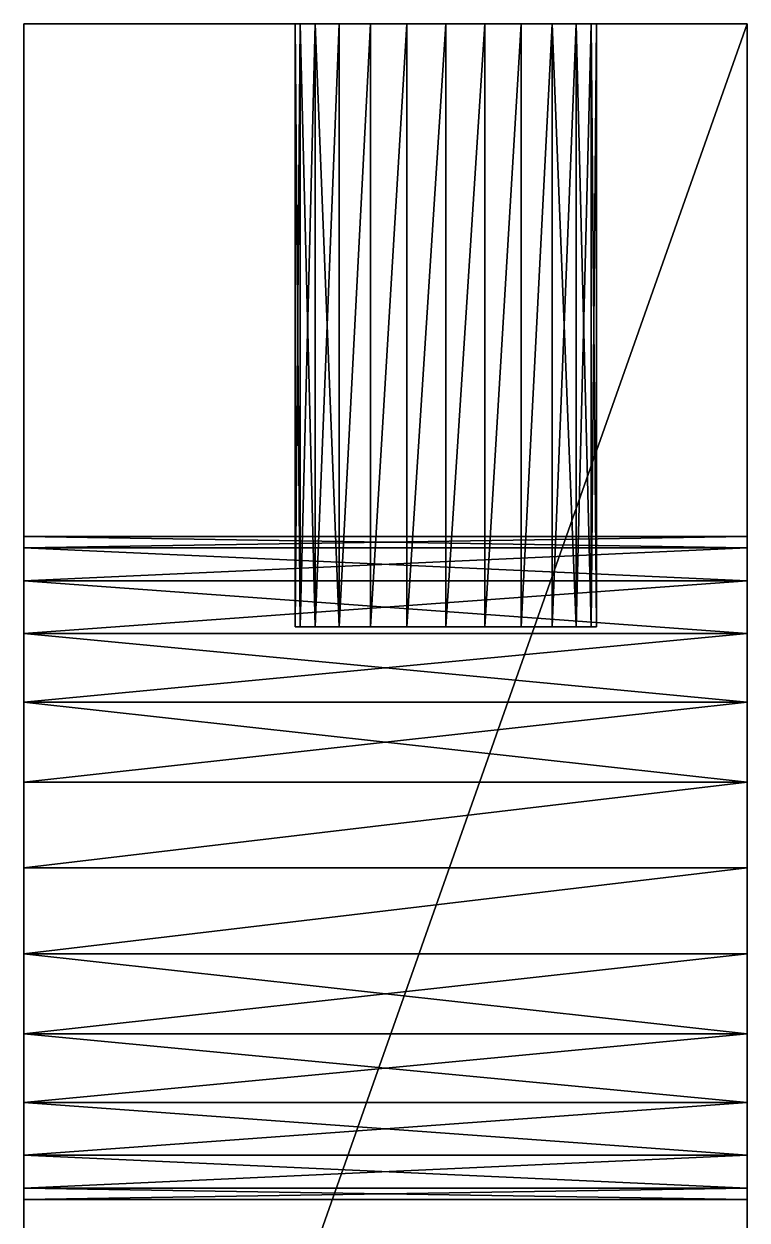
# Model space of a CAD drawing. Extents: x 0 to 6, y 0 to 17.
# Drawn here: x 0 to 6, y 7.08 to 17 of the extents above; entities that cross this region are included whole.
import ezdxf

# ---------------------------------------------------------------- set-up
doc = ezdxf.new("R2010")
doc.units = 0
doc.header["$LTSCALE"] = 25.4
doc.layers.get('0').update_dxf_attribs({"color": 13, "linetype": 'CONTINUOUS'})

msp = doc.modelspace()

# ---------------------------------------------------------------- linework, layer by layer
at = {"color": 0}
for p, q in [((0, 0, 15), (0, 17, 15)), ((0, 17, 15), (0, 17)), ((0, 17), (0, 0)), ((0, 17), (0, 0)), ((6, 17), (0, 17)), ((0, 17, 15), (0, 17)), ((6, 17, 15), (0, 17, 15)), ((6, 17), (0, 17)), ((6, 17, 15), (0, 17, 15)), ((0, 0, 15), (0, 17, 15)), ((2.25, 17, 3.75), (2.25, 12, 3.75)), ((2.25, 17, 3.75), (2.25, 12, 3.75)), ((2.2926, 17, 3.4265), (2.2926, 12, 3.4265)), ((2.2926, 17, 3.4265), (2.2926, 12, 3.4265)), ((2.2926, 17, 4.0735), (2.2926, 12, 4.0735)), ((2.2926, 17, 4.0735), (2.2926, 12, 4.0735)), ((2.4175, 17, 3.125), (2.4175, 12, 3.125)), ((2.4175, 17, 3.125), (2.4175, 12, 3.125)), ((2.4175, 17, 4.375), (2.4175, 12, 4.375)), ((2.4175, 17, 4.375), (2.4175, 12, 4.375)), ((2.6161, 17, 2.8661), (2.6161, 12, 2.8661)), ((2.6161, 17, 2.8661), (2.6161, 12, 2.8661)), ((2.6161, 17, 4.6339), (2.6161, 12, 4.6339)), ((2.6161, 17, 4.6339), (2.6161, 12, 4.6339)), ((2.875, 17, 2.6675), (2.875, 12, 2.6675)), ((2.875, 17, 2.6675), (2.875, 12, 2.6675)), ((2.875, 17, 4.8325), (2.875, 12, 4.8325)), ((2.875, 17, 4.8325), (2.875, 12, 4.8325)), ((3.1765, 17, 2.5426), (3.1765, 12, 2.5426)), ((3.1765, 17, 2.5426), (3.1765, 12, 2.5426)), ((3.1765, 17, 4.9574), (3.1765, 12, 4.9574)), ((3.1765, 17, 4.9574), (3.1765, 12, 4.9574)), ((3.5, 17, 2.5), (3.5, 12, 2.5)), ((3.5, 17, 5), (3.5, 12, 5)), ((3.5, 17, 5), (3.5, 12, 5)), ((3.5, 17, 2.5), (3.5, 12, 2.5)), ((3.8235, 17, 2.5426), (3.8235, 12, 2.5426)), ((3.8235, 17, 4.9574), (3.8235, 12, 4.9574)), ((3.8235, 17, 4.9574), (3.8235, 12, 4.9574)), ((3.8235, 17, 2.5426), (3.8235, 12, 2.5426)), ((4.125, 17, 2.6675), (4.125, 12, 2.6675)), ((4.125, 17, 4.8325), (4.125, 12, 4.8325)), ((4.125, 17, 4.8325), (4.125, 12, 4.8325)), ((4.125, 17, 2.6675), (4.125, 12, 2.6675)), ((4.3839, 17, 4.6339), (4.3839, 12, 4.6339)), ((4.3839, 17, 2.8661), (4.3839, 12, 2.8661)), ((4.3839, 17, 4.6339), (4.3839, 12, 4.6339)), ((4.3839, 17, 2.8661), (4.3839, 12, 2.8661)), ((4.5825, 17, 3.125), (4.5825, 12, 3.125)), ((4.5825, 17, 4.375), (4.5825, 12, 4.375)), ((4.5825, 17, 4.375), (4.5825, 12, 4.375)), ((4.5825, 17, 3.125), (4.5825, 12, 3.125)), ((4.7074, 17, 3.4265), (4.7074, 12, 3.4265)), ((4.7074, 17, 4.0735), (4.7074, 12, 4.0735)), ((4.7074, 17, 3.4265), (4.7074, 12, 3.4265)), ((4.7074, 17, 4.0735), (4.7074, 12, 4.0735)), ((4.75, 17, 3.75), (4.75, 12, 3.75)), ((4.75, 17, 3.75), (4.75, 12, 3.75)), ((6, 17), (6, 0)), ((6, 17, 15), (6, 17)), ((6, 17, 15), (6, 17)), ((6, 0, 15), (6, 17, 15)), ((6, 17), (6, 0)), ((6, 0, 15), (6, 17, 15)), ((0, 12.75, 10), (6, 12.75, 10)), ((0, 12.75, 10), (6, 12.75, 10)), ((0, 12.6563, 9.2882), (6, 12.6563, 9.2882)), ((0, 12.6563, 10.7118), (6, 12.6563, 10.7118)), ((0, 12.6563, 10.7118), (6, 12.6563, 10.7118)), ((0, 12.6563, 9.2882), (6, 12.6563, 9.2882)), ((0, 12.3816, 8.625), (6, 12.3816, 8.625)), ((0, 12.3816, 8.625), (6, 12.3816, 8.625)), ((0, 12.3816, 11.375), (6, 12.3816, 11.375)), ((0, 12.3816, 11.375), (6, 12.3816, 11.375)), ((0, 11.9445, 11.9445), (6, 11.9445, 11.9445)), ((0, 11.9445, 8.0555), (6, 11.9445, 8.0555)), ((0, 11.9445, 8.0555), (6, 11.9445, 8.0555)), ((0, 11.9445, 11.9445), (6, 11.9445, 11.9445)), ((0, 11.375, 12.3816), (6, 11.375, 12.3816)), ((0, 11.375, 7.6184), (6, 11.375, 7.6184)), ((0, 11.375, 12.3816), (6, 11.375, 12.3816)), ((0, 11.375, 7.6184), (6, 11.375, 7.6184)), ((0, 10.7118, 12.6563), (6, 10.7118, 12.6563)), ((0, 10.7118, 12.6563), (6, 10.7118, 12.6563)), ((0, 10.7118, 7.3437), (6, 10.7118, 7.3437)), ((0, 10.7118, 7.3437), (6, 10.7118, 7.3437)), ((0, 10, 12.75), (6, 10, 12.75)), ((0, 10, 12.75), (6, 10, 12.75)), ((0, 10, 7.25), (6, 10, 7.25)), ((0, 10, 7.25), (6, 10, 7.25)), ((0, 9.2882, 12.6563), (6, 9.2882, 12.6563)), ((0, 9.2882, 12.6563), (6, 9.2882, 12.6563)), ((0, 9.2882, 7.3437), (6, 9.2882, 7.3437)), ((0, 9.2882, 7.3437), (6, 9.2882, 7.3437)), ((0, 8.625, 12.3816), (6, 8.625, 12.3816)), ((0, 8.625, 12.3816), (6, 8.625, 12.3816)), ((0, 8.625, 7.6184), (6, 8.625, 7.6184)), ((0, 8.625, 7.6184), (6, 8.625, 7.6184)), ((0, 8.0555, 11.9445), (6, 8.0555, 11.9445)), ((0, 8.0555, 8.0555), (6, 8.0555, 8.0555)), ((0, 8.0555, 8.0555), (6, 8.0555, 8.0555)), ((0, 8.0555, 11.9445), (6, 8.0555, 11.9445)), ((0, 7.6184, 8.625), (6, 7.6184, 8.625)), ((0, 7.6184, 8.625), (6, 7.6184, 8.625)), ((0, 7.6184, 11.375), (6, 7.6184, 11.375)), ((0, 7.6184, 11.375), (6, 7.6184, 11.375)), ((0, 7.3437, 9.2882), (6, 7.3437, 9.2882)), ((0, 7.3437, 10.7118), (6, 7.3437, 10.7118)), ((0, 7.3437, 9.2882), (6, 7.3437, 9.2882)), ((0, 7.3437, 10.7118), (6, 7.3437, 10.7118)), ((0, 7.25, 10), (6, 7.25, 10)), ((0, 7.25, 10), (6, 7.25, 10))]:
    msp.add_line(p, q, dxfattribs=at)
at = {"color": 0, "extrusion": (6.53776e-15, -1, -1.13237e-14)}
msp.add_circle((3.5, 3.75, -17), 1.25, dxfattribs=at)
msp.add_circle((3.5, 3.75, -17), 1.25, dxfattribs=at)
msp.add_circle((3.5, 3.75, -17), 1.25, dxfattribs=at)
msp.add_circle((3.5, 3.75, -17), 1.25, dxfattribs=at)
msp.add_circle((3.5, 3.75, -17), 1.25, dxfattribs=at)
msp.add_circle((3.5, 3.75, -17), 1.25, dxfattribs=at)
msp.add_circle((3.5, 3.75, -17), 1.25, dxfattribs=at)
msp.add_circle((3.5, 3.75, -17), 1.25, dxfattribs=at)
msp.add_circle((3.5, 3.75, -17), 1.25, dxfattribs=at)
msp.add_circle((3.5, 3.75, -17), 1.25, dxfattribs=at)
msp.add_circle((3.5, 3.75, -17), 1.25, dxfattribs=at)
msp.add_circle((3.5, 3.75, -17), 1.25, dxfattribs=at)
msp.add_circle((3.5, 3.75, -17), 1.25, dxfattribs=at)
msp.add_circle((3.5, 3.75, -17), 1.25, dxfattribs=at)
msp.add_circle((3.5, 3.75, -17), 1.25, dxfattribs=at)
msp.add_circle((3.5, 3.75, -17), 1.25, dxfattribs=at)
msp.add_circle((3.5, 3.75, -17), 1.25, dxfattribs=at)
msp.add_circle((3.5, 3.75, -17), 1.25, dxfattribs=at)
msp.add_circle((3.5, 3.75, -17), 1.25, dxfattribs=at)
msp.add_circle((3.5, 3.75, -17), 1.25, dxfattribs=at)
msp.add_circle((3.5, 3.75, -17), 1.25, dxfattribs=at)
msp.add_circle((3.5, 3.75, -17), 1.25, dxfattribs=at)
msp.add_circle((3.5, 3.75, -17), 1.25, dxfattribs=at)
msp.add_circle((3.5, 3.75, -17), 1.25, dxfattribs=at)
msp.add_circle((3.5, 3.75, -17), 1.25, dxfattribs=at)
at = {"color": 0, "extrusion": (1, 3.14535e-14, 1.64071e-13)}
msp.add_circle((10, 10), 2.75, dxfattribs=at)
msp.add_circle((10, 10), 2.75, dxfattribs=at)
msp.add_circle((10, 10), 2.75, dxfattribs=at)
msp.add_circle((10, 10), 2.75, dxfattribs=at)
msp.add_circle((10, 10), 2.75, dxfattribs=at)
msp.add_circle((10, 10), 2.75, dxfattribs=at)
msp.add_circle((10, 10), 2.75, dxfattribs=at)
msp.add_circle((10, 10), 2.75, dxfattribs=at)
msp.add_circle((10, 10), 2.75, dxfattribs=at)
msp.add_circle((10, 10), 2.75, dxfattribs=at)
msp.add_circle((10, 10), 2.75, dxfattribs=at)
msp.add_circle((10, 10), 2.75, dxfattribs=at)
msp.add_circle((10, 10), 2.75, dxfattribs=at)
msp.add_circle((10, 10), 2.75, dxfattribs=at)
msp.add_circle((10, 10), 2.75, dxfattribs=at)
msp.add_circle((10, 10), 2.75, dxfattribs=at)
msp.add_circle((10, 10), 2.75, dxfattribs=at)
msp.add_circle((10, 10), 2.75, dxfattribs=at)
msp.add_circle((10, 10), 2.75, dxfattribs=at)
msp.add_circle((10, 10), 2.75, dxfattribs=at)
msp.add_circle((10, 10), 2.75, dxfattribs=at)
msp.add_circle((10, 10), 2.75, dxfattribs=at)
msp.add_circle((10, 10), 2.75, dxfattribs=at)
msp.add_circle((10, 10), 2.75, dxfattribs=at)
msp.add_circle((10, 10), 2.75, dxfattribs=at)
at = {"color": 0, "extrusion": (1, 3.2729e-14, 1.64807e-13)}
msp.add_circle((10, 10, 6), 2.75, dxfattribs=at)
msp.add_circle((10, 10, 6), 2.75, dxfattribs=at)
msp.add_circle((10, 10, 6), 2.75, dxfattribs=at)
msp.add_circle((10, 10, 6), 2.75, dxfattribs=at)
msp.add_circle((10, 10, 6), 2.75, dxfattribs=at)
msp.add_circle((10, 10, 6), 2.75, dxfattribs=at)
msp.add_circle((10, 10, 6), 2.75, dxfattribs=at)
msp.add_circle((10, 10, 6), 2.75, dxfattribs=at)
msp.add_circle((10, 10, 6), 2.75, dxfattribs=at)
msp.add_circle((10, 10, 6), 2.75, dxfattribs=at)
msp.add_circle((10, 10, 6), 2.75, dxfattribs=at)
msp.add_circle((10, 10, 6), 2.75, dxfattribs=at)
msp.add_circle((10, 10, 6), 2.75, dxfattribs=at)
msp.add_circle((10, 10, 6), 2.75, dxfattribs=at)
msp.add_circle((10, 10, 6), 2.75, dxfattribs=at)
msp.add_circle((10, 10, 6), 2.75, dxfattribs=at)
msp.add_circle((10, 10, 6), 2.75, dxfattribs=at)
msp.add_circle((10, 10, 6), 2.75, dxfattribs=at)
msp.add_circle((10, 10, 6), 2.75, dxfattribs=at)
msp.add_circle((10, 10, 6), 2.75, dxfattribs=at)
msp.add_circle((10, 10, 6), 2.75, dxfattribs=at)
msp.add_circle((10, 10, 6), 2.75, dxfattribs=at)
msp.add_circle((10, 10, 6), 2.75, dxfattribs=at)
msp.add_circle((10, 10, 6), 2.75, dxfattribs=at)
msp.add_circle((10, 10, 6), 2.75, dxfattribs=at)
at = {"color": 0, "extrusion": (1.43579e-14, -1, -8.28955e-15)}
msp.add_circle((3.5, 3.75, -12), 1.25, dxfattribs=at)
msp.add_circle((3.5, 3.75, -12), 1.25, dxfattribs=at)
msp.add_circle((3.5, 3.75, -12), 1.25, dxfattribs=at)
msp.add_circle((3.5, 3.75, -12), 1.25, dxfattribs=at)
msp.add_circle((3.5, 3.75, -12), 1.25, dxfattribs=at)
msp.add_circle((3.5, 3.75, -12), 1.25, dxfattribs=at)
msp.add_circle((3.5, 3.75, -12), 1.25, dxfattribs=at)
msp.add_circle((3.5, 3.75, -12), 1.25, dxfattribs=at)
msp.add_circle((3.5, 3.75, -12), 1.25, dxfattribs=at)
msp.add_circle((3.5, 3.75, -12), 1.25, dxfattribs=at)
msp.add_circle((3.5, 3.75, -12), 1.25, dxfattribs=at)
msp.add_circle((3.5, 3.75, -12), 1.25, dxfattribs=at)
msp.add_circle((3.5, 3.75, -12), 1.25, dxfattribs=at)
msp.add_circle((3.5, 3.75, -12), 1.25, dxfattribs=at)
msp.add_circle((3.5, 3.75, -12), 1.25, dxfattribs=at)
msp.add_circle((3.5, 3.75, -12), 1.25, dxfattribs=at)
msp.add_circle((3.5, 3.75, -12), 1.25, dxfattribs=at)
msp.add_circle((3.5, 3.75, -12), 1.25, dxfattribs=at)
msp.add_circle((3.5, 3.75, -12), 1.25, dxfattribs=at)
msp.add_circle((3.5, 3.75, -12), 1.25, dxfattribs=at)
msp.add_circle((3.5, 3.75, -12), 1.25, dxfattribs=at)
msp.add_circle((3.5, 3.75, -12), 1.25, dxfattribs=at)
msp.add_circle((3.5, 3.75, -12), 1.25, dxfattribs=at)
msp.add_circle((3.5, 3.75, -12), 1.25, dxfattribs=at)
msp.add_circle((3.5, 3.75, -12), 1.25, dxfattribs=at)

# ---------------------------------------------------------------- meshes
at = {"color": 0}
mesh = msp.add_polyface(dxfattribs=at)
corners = [(0, 0, 15), (0, 7.6184, 11.375), (0, 0), (0, 8.0555, 11.9445), (0, 8.625, 12.3816), (0, 9.2882, 12.6563), (0, 17, 15), (0, 7.3437, 10.7118), (0, 7.25, 10), (0, 10, 12.75), (0, 10.7118, 12.6563), (0, 11.375, 12.3816), (0, 11.9445, 11.9445), (0, 12.3816, 11.375), (0, 12.6563, 10.7118), (0, 12.75, 10), (0, 8.0555, 8.0555), (0, 17), (0, 7.6184, 8.625), (0, 7.3437, 9.2882), (0, 8.625, 7.6184), (0, 9.2882, 7.3437), (0, 10, 7.25), (0, 10.7118, 7.3437), (0, 11.375, 7.6184), (0, 11.9445, 8.0555), (0, 12.3816, 8.625), (0, 12.6563, 9.2882)]
mesh.append_faces([[corners[k] for k in face] for face in [(0, 1, 2), (1, 0, 3), (3, 0, 4), (4, 0, 5), (5, 6, 9), (9, 6, 10), (10, 6, 11), (11, 6, 12), (12, 6, 13), (13, 6, 14), (14, 6, 15), (2, 16, 17), (16, 2, 18), (18, 2, 19), (19, 2, 8), (17, 15, 6)]], dxfattribs={"vtx0": -1, "vtx1": -1, "color": 0})
mesh.append_faces([[corners[k] for k in face] for face in [(5, 0, 6), (2, 1, 7), (2, 7, 8), (17, 16, 20), (17, 20, 21), (17, 21, 22), (17, 22, 23), (17, 23, 24), (17, 24, 25), (17, 25, 26), (17, 26, 27), (17, 27, 15)]], dxfattribs={"vtx0": -1, "vtx2": -1, "color": 0})
mesh = msp.add_polyface(dxfattribs=at)
corners = [(6, 17), (0, 0), (0, 17), (6, 0)]
mesh.append_faces([[corners[k] for k in face] for face in [(0, 1, 2), (1, 0, 3)]], dxfattribs={"vtx0": -1, "color": 0})
mesh = msp.add_polyface(dxfattribs=at)
corners = [(0, 17), (3.1765, 17, 2.5426), (3.5, 17, 2.5), (2.875, 17, 2.6675), (2.6161, 17, 2.8661), (2.4175, 17, 3.125), (2.2926, 17, 3.4265), (0, 17, 15), (2.25, 17, 3.75), (2.2926, 17, 4.0735), (2.4175, 17, 4.375), (2.6161, 17, 4.6339), (2.875, 17, 4.8325), (3.1765, 17, 4.9574), (3.5, 17, 5), (6, 17, 15), (6, 17), (4.75, 17, 3.75), (4.7074, 17, 3.4265), (4.5825, 17, 3.125), (4.3839, 17, 2.8661), (4.125, 17, 2.6675), (3.8235, 17, 2.5426), (4.7074, 17, 4.0735), (4.5825, 17, 4.375), (4.3839, 17, 4.6339), (4.125, 17, 4.8325), (3.8235, 17, 4.9574)]
mesh.append_faces([[corners[k] for k in face] for face in [(1, 0, 3), (3, 0, 4), (4, 0, 5), (5, 0, 6), (6, 7, 8), (8, 7, 9), (9, 7, 10), (10, 7, 11), (11, 7, 12), (12, 7, 13), (13, 7, 14), (16, 17, 15), (17, 16, 18), (18, 16, 19), (19, 16, 20), (20, 16, 21), (21, 0, 22), (22, 0, 2)]], dxfattribs={"vtx0": -1, "vtx1": -1, "color": 0})
mesh.append_faces([[corners[k] for k in face] for face in [(0, 1, 2), (6, 0, 7), (14, 7, 15), (21, 16, 0), (15, 17, 23), (15, 23, 24), (15, 24, 25), (15, 25, 26), (15, 26, 27), (15, 27, 14)]], dxfattribs={"vtx0": -1, "vtx2": -1, "color": 0})
mesh = msp.add_polyface(dxfattribs=at)
corners = [(0, 0, 15), (6, 17, 15), (0, 17, 15), (6, 0, 15)]
mesh.append_faces([[corners[k] for k in face] for face in [(0, 1, 2), (1, 0, 3)]], dxfattribs={"vtx0": -1, "color": 0})
mesh = msp.add_polyface(dxfattribs=at)
corners = [(2.2926, 17, 3.4265), (2.25, 12, 3.75), (2.2926, 12, 3.4265), (2.25, 17, 3.75)]
mesh.append_faces([[corners[k] for k in face] for face in [(0, 1, 2), (1, 0, 3)]], dxfattribs={"vtx0": -1, "color": 0})
mesh = msp.add_polyface(dxfattribs=at)
corners = [(2.25, 17, 3.75), (2.2926, 12, 4.0735), (2.25, 12, 3.75), (2.2926, 17, 4.0735)]
mesh.append_faces([[corners[k] for k in face] for face in [(0, 1, 2), (1, 0, 3)]], dxfattribs={"vtx0": -1, "color": 0})
mesh = msp.add_polyface(dxfattribs=at)
corners = [(2.4175, 17, 3.125), (2.2926, 12, 3.4265), (2.4175, 12, 3.125), (2.2926, 17, 3.4265)]
mesh.append_faces([[corners[k] for k in face] for face in [(0, 1, 2), (1, 0, 3)]], dxfattribs={"vtx0": -1, "color": 0})
mesh = msp.add_polyface(dxfattribs=at)
corners = [(2.2926, 17, 4.0735), (2.4175, 12, 4.375), (2.2926, 12, 4.0735), (2.4175, 17, 4.375)]
mesh.append_faces([[corners[k] for k in face] for face in [(0, 1, 2), (1, 0, 3)]], dxfattribs={"vtx0": -1, "color": 0})
mesh = msp.add_polyface(dxfattribs=at)
corners = [(2.6161, 17, 2.8661), (2.4175, 12, 3.125), (2.6161, 12, 2.8661), (2.4175, 17, 3.125)]
mesh.append_faces([[corners[k] for k in face] for face in [(0, 1, 2), (1, 0, 3)]], dxfattribs={"vtx0": -1, "color": 0})
mesh = msp.add_polyface(dxfattribs=at)
corners = [(2.4175, 17, 4.375), (2.6161, 12, 4.6339), (2.4175, 12, 4.375), (2.6161, 17, 4.6339)]
mesh.append_faces([[corners[k] for k in face] for face in [(0, 1, 2), (1, 0, 3)]], dxfattribs={"vtx0": -1, "color": 0})
mesh = msp.add_polyface(dxfattribs=at)
corners = [(2.6161, 12, 2.8661), (2.875, 17, 2.6675), (2.6161, 17, 2.8661), (2.875, 12, 2.6675)]
mesh.append_faces([[corners[k] for k in face] for face in [(0, 1, 2), (1, 0, 3)]], dxfattribs={"vtx0": -1, "color": 0})
mesh = msp.add_polyface(dxfattribs=at)
corners = [(2.875, 17, 4.8325), (2.6161, 12, 4.6339), (2.6161, 17, 4.6339), (2.875, 12, 4.8325)]
mesh.append_faces([[corners[k] for k in face] for face in [(0, 1, 2), (1, 0, 3)]], dxfattribs={"vtx0": -1, "color": 0})
mesh = msp.add_polyface(dxfattribs=at)
corners = [(2.875, 12, 2.6675), (3.1765, 17, 2.5426), (2.875, 17, 2.6675), (3.1765, 12, 2.5426)]
mesh.append_faces([[corners[k] for k in face] for face in [(0, 1, 2), (1, 0, 3)]], dxfattribs={"vtx0": -1, "color": 0})
mesh = msp.add_polyface(dxfattribs=at)
corners = [(3.1765, 17, 4.9574), (2.875, 12, 4.8325), (2.875, 17, 4.8325), (3.1765, 12, 4.9574)]
mesh.append_faces([[corners[k] for k in face] for face in [(0, 1, 2), (1, 0, 3)]], dxfattribs={"vtx0": -1, "color": 0})
mesh = msp.add_polyface(dxfattribs=at)
corners = [(3.1765, 12, 2.5426), (3.5, 17, 2.5), (3.1765, 17, 2.5426), (3.5, 12, 2.5)]
mesh.append_faces([[corners[k] for k in face] for face in [(0, 1, 2), (1, 0, 3)]], dxfattribs={"vtx0": -1, "color": 0})
mesh = msp.add_polyface(dxfattribs=at)
corners = [(3.5, 17, 5), (3.1765, 12, 4.9574), (3.1765, 17, 4.9574), (3.5, 12, 5)]
mesh.append_faces([[corners[k] for k in face] for face in [(0, 1, 2), (1, 0, 3)]], dxfattribs={"vtx0": -1, "color": 0})
mesh = msp.add_polyface(dxfattribs=at)
corners = [(3.8235, 17, 4.9574), (3.5, 12, 5), (3.5, 17, 5), (3.8235, 12, 4.9574)]
mesh.append_faces([[corners[k] for k in face] for face in [(0, 1, 2), (1, 0, 3)]], dxfattribs={"vtx0": -1, "color": 0})
mesh = msp.add_polyface(dxfattribs=at)
corners = [(3.5, 12, 2.5), (3.8235, 17, 2.5426), (3.5, 17, 2.5), (3.8235, 12, 2.5426)]
mesh.append_faces([[corners[k] for k in face] for face in [(0, 1, 2), (1, 0, 3)]], dxfattribs={"vtx0": -1, "color": 0})
mesh = msp.add_polyface(dxfattribs=at)
corners = [(3.8235, 12, 2.5426), (4.125, 17, 2.6675), (3.8235, 17, 2.5426), (4.125, 12, 2.6675)]
mesh.append_faces([[corners[k] for k in face] for face in [(0, 1, 2), (1, 0, 3)]], dxfattribs={"vtx0": -1, "color": 0})
mesh = msp.add_polyface(dxfattribs=at)
corners = [(4.125, 17, 4.8325), (3.8235, 12, 4.9574), (3.8235, 17, 4.9574), (4.125, 12, 4.8325)]
mesh.append_faces([[corners[k] for k in face] for face in [(0, 1, 2), (1, 0, 3)]], dxfattribs={"vtx0": -1, "color": 0})
mesh = msp.add_polyface(dxfattribs=at)
corners = [(4.3839, 17, 4.6339), (4.125, 12, 4.8325), (4.125, 17, 4.8325), (4.3839, 12, 4.6339)]
mesh.append_faces([[corners[k] for k in face] for face in [(0, 1, 2), (1, 0, 3)]], dxfattribs={"vtx0": -1, "color": 0})
mesh = msp.add_polyface(dxfattribs=at)
corners = [(4.125, 12, 2.6675), (4.3839, 17, 2.8661), (4.125, 17, 2.6675), (4.3839, 12, 2.8661)]
mesh.append_faces([[corners[k] for k in face] for face in [(0, 1, 2), (1, 0, 3)]], dxfattribs={"vtx0": -1, "color": 0})
mesh = msp.add_polyface(dxfattribs=at)
corners = [(4.3839, 17, 4.6339), (4.5825, 12, 4.375), (4.3839, 12, 4.6339), (4.5825, 17, 4.375)]
mesh.append_faces([[corners[k] for k in face] for face in [(0, 1, 2), (1, 0, 3)]], dxfattribs={"vtx0": -1, "color": 0})
mesh = msp.add_polyface(dxfattribs=at)
corners = [(4.5825, 17, 3.125), (4.3839, 12, 2.8661), (4.5825, 12, 3.125), (4.3839, 17, 2.8661)]
mesh.append_faces([[corners[k] for k in face] for face in [(0, 1, 2), (1, 0, 3)]], dxfattribs={"vtx0": -1, "color": 0})
mesh = msp.add_polyface(dxfattribs=at)
corners = [(4.7074, 17, 3.4265), (4.5825, 12, 3.125), (4.7074, 12, 3.4265), (4.5825, 17, 3.125)]
mesh.append_faces([[corners[k] for k in face] for face in [(0, 1, 2), (1, 0, 3)]], dxfattribs={"vtx0": -1, "color": 0})
mesh = msp.add_polyface(dxfattribs=at)
corners = [(4.5825, 17, 4.375), (4.7074, 12, 4.0735), (4.5825, 12, 4.375), (4.7074, 17, 4.0735)]
mesh.append_faces([[corners[k] for k in face] for face in [(0, 1, 2), (1, 0, 3)]], dxfattribs={"vtx0": -1, "color": 0})
mesh = msp.add_polyface(dxfattribs=at)
corners = [(4.75, 17, 3.75), (4.7074, 12, 3.4265), (4.75, 12, 3.75), (4.7074, 17, 3.4265)]
mesh.append_faces([[corners[k] for k in face] for face in [(0, 1, 2), (1, 0, 3)]], dxfattribs={"vtx0": -1, "color": 0})
mesh = msp.add_polyface(dxfattribs=at)
corners = [(4.7074, 17, 4.0735), (4.75, 12, 3.75), (4.7074, 12, 4.0735), (4.75, 17, 3.75)]
mesh.append_faces([[corners[k] for k in face] for face in [(0, 1, 2), (1, 0, 3)]], dxfattribs={"vtx0": -1, "color": 0})
mesh = msp.add_polyface(dxfattribs=at)
corners = [(6, 17), (6, 0, 15), (6, 0), (6, 8.0555, 8.0555), (6, 7.6184, 8.625), (6, 7.3437, 9.2882), (6, 7.25, 10), (6, 8.625, 7.6184), (6, 9.2882, 7.3437), (6, 10, 7.25), (6, 10.7118, 7.3437), (6, 11.375, 7.6184), (6, 11.9445, 8.0555), (6, 12.3816, 8.625), (6, 12.6563, 9.2882), (6, 12.75, 10), (6, 9.2882, 12.6563), (6, 17, 15), (6, 8.625, 12.3816), (6, 8.0555, 11.9445), (6, 7.6184, 11.375), (6, 7.3437, 10.7118), (6, 10, 12.75), (6, 10.7118, 12.6563), (6, 11.375, 12.3816), (6, 11.9445, 11.9445), (6, 12.3816, 11.375), (6, 12.6563, 10.7118)]
mesh.append_faces([[corners[k] for k in face] for face in [(0, 1, 2)]], dxfattribs={"vtx0": -1, "color": 0})
mesh.append_faces([[corners[k] for k in face] for face in [(3, 0, 7), (7, 0, 8), (8, 0, 9), (9, 0, 10), (10, 0, 11), (11, 0, 12), (12, 0, 13), (13, 0, 14), (14, 0, 15), (1, 16, 17), (16, 1, 18), (18, 1, 19), (19, 1, 20), (20, 1, 21), (21, 1, 6), (17, 15, 0)]], dxfattribs={"vtx0": -1, "vtx1": -1, "color": 0})
mesh.append_faces([[corners[k] for k in face] for face in [(1, 0, 3)]], dxfattribs={"vtx0": -1, "vtx1": -1, "vtx2": -1, "color": 0})
mesh.append_faces([[corners[k] for k in face] for face in [(1, 3, 4), (1, 4, 5), (1, 5, 6), (17, 16, 22), (17, 22, 23), (17, 23, 24), (17, 24, 25), (17, 25, 26), (17, 26, 27), (17, 27, 15)]], dxfattribs={"vtx0": -1, "vtx2": -1, "color": 0})
mesh = msp.add_polyface(dxfattribs=at)
corners = [(6, 12.75, 10), (0, 12.6563, 10.7118), (0, 12.75, 10), (6, 12.6563, 10.7118)]
mesh.append_faces([[corners[k] for k in face] for face in [(0, 1, 2), (1, 0, 3)]], dxfattribs={"vtx0": -1, "color": 0})
mesh = msp.add_polyface(dxfattribs=at)
corners = [(6, 12.6563, 9.2882), (0, 12.75, 10), (0, 12.6563, 9.2882), (6, 12.75, 10)]
mesh.append_faces([[corners[k] for k in face] for face in [(0, 1, 2), (1, 0, 3)]], dxfattribs={"vtx0": -1, "color": 0})
mesh = msp.add_polyface(dxfattribs=at)
corners = [(6, 12.3816, 8.625), (0, 12.6563, 9.2882), (0, 12.3816, 8.625), (6, 12.6563, 9.2882)]
mesh.append_faces([[corners[k] for k in face] for face in [(0, 1, 2), (1, 0, 3)]], dxfattribs={"vtx0": -1, "color": 0})
mesh = msp.add_polyface(dxfattribs=at)
corners = [(6, 12.6563, 10.7118), (0, 12.3816, 11.375), (0, 12.6563, 10.7118), (6, 12.3816, 11.375)]
mesh.append_faces([[corners[k] for k in face] for face in [(0, 1, 2), (1, 0, 3)]], dxfattribs={"vtx0": -1, "color": 0})
mesh = msp.add_polyface(dxfattribs=at)
corners = [(6, 11.9445, 8.0555), (0, 12.3816, 8.625), (0, 11.9445, 8.0555), (6, 12.3816, 8.625)]
mesh.append_faces([[corners[k] for k in face] for face in [(0, 1, 2), (1, 0, 3)]], dxfattribs={"vtx0": -1, "color": 0})
mesh = msp.add_polyface(dxfattribs=at)
corners = [(6, 12.3816, 11.375), (0, 11.9445, 11.9445), (0, 12.3816, 11.375), (6, 11.9445, 11.9445)]
mesh.append_faces([[corners[k] for k in face] for face in [(0, 1, 2), (1, 0, 3)]], dxfattribs={"vtx0": -1, "color": 0})
mesh = msp.add_polyface(dxfattribs=at)
corners = [(0, 11.9445, 11.9445), (6, 11.375, 12.3816), (0, 11.375, 12.3816), (6, 11.9445, 11.9445)]
mesh.append_faces([[corners[k] for k in face] for face in [(0, 1, 2), (1, 0, 3)]], dxfattribs={"vtx0": -1, "color": 0})
mesh = msp.add_polyface(dxfattribs=at)
corners = [(0, 11.375, 7.6184), (6, 11.9445, 8.0555), (0, 11.9445, 8.0555), (6, 11.375, 7.6184)]
mesh.append_faces([[corners[k] for k in face] for face in [(0, 1, 2), (1, 0, 3)]], dxfattribs={"vtx0": -1, "color": 0})
mesh = msp.add_polyface(dxfattribs=at)
corners = [(3.1765, 12, 2.5426), (3.8235, 12, 2.5426), (3.5, 12, 2.5), (2.875, 12, 2.6675), (4.125, 12, 2.6675), (2.6161, 12, 2.8661), (4.3839, 12, 2.8661), (2.4175, 12, 3.125), (4.5825, 12, 3.125), (2.2926, 12, 3.4265), (4.7074, 12, 3.4265), (2.25, 12, 3.75), (4.75, 12, 3.75), (2.2926, 12, 4.0735), (4.7074, 12, 4.0735), (2.4175, 12, 4.375), (4.5825, 12, 4.375), (2.6161, 12, 4.6339), (4.3839, 12, 4.6339), (4.125, 12, 4.8325), (2.875, 12, 4.8325), (3.1765, 12, 4.9574), (3.8235, 12, 4.9574), (3.5, 12, 5)]
mesh.append_faces([[corners[k] for k in face] for face in [(0, 1, 2), (22, 21, 23)]], dxfattribs={"vtx0": -1, "color": 0})
mesh.append_faces([[corners[k] for k in face] for face in [(1, 3, 4), (4, 5, 6), (6, 7, 8), (8, 9, 10), (10, 11, 12), (12, 13, 14), (14, 15, 16), (16, 17, 18), (18, 17, 19), (19, 21, 22)]], dxfattribs={"vtx0": -1, "vtx1": -1, "color": 0})
mesh.append_faces([[corners[k] for k in face] for face in [(1, 0, 3), (4, 3, 5), (6, 5, 7), (8, 7, 9), (10, 9, 11), (12, 11, 13), (14, 13, 15), (16, 15, 17), (19, 17, 20), (19, 20, 21)]], dxfattribs={"vtx0": -1, "vtx2": -1, "color": 0})
mesh = msp.add_polyface(dxfattribs=at)
corners = [(0, 11.375, 12.3816), (6, 10.7118, 12.6563), (0, 10.7118, 12.6563), (6, 11.375, 12.3816)]
mesh.append_faces([[corners[k] for k in face] for face in [(0, 1, 2), (1, 0, 3)]], dxfattribs={"vtx0": -1, "color": 0})
mesh = msp.add_polyface(dxfattribs=at)
corners = [(0, 10.7118, 7.3437), (6, 11.375, 7.6184), (0, 11.375, 7.6184), (6, 10.7118, 7.3437)]
mesh.append_faces([[corners[k] for k in face] for face in [(0, 1, 2), (1, 0, 3)]], dxfattribs={"vtx0": -1, "color": 0})
mesh = msp.add_polyface(dxfattribs=at)
corners = [(6, 10.7118, 12.6563), (0, 10, 12.75), (0, 10.7118, 12.6563), (6, 10, 12.75)]
mesh.append_faces([[corners[k] for k in face] for face in [(0, 1, 2), (1, 0, 3)]], dxfattribs={"vtx0": -1, "color": 0})
mesh = msp.add_polyface(dxfattribs=at)
corners = [(0, 10, 7.25), (6, 10.7118, 7.3437), (0, 10.7118, 7.3437), (6, 10, 7.25)]
mesh.append_faces([[corners[k] for k in face] for face in [(0, 1, 2), (1, 0, 3)]], dxfattribs={"vtx0": -1, "color": 0})
mesh = msp.add_polyface(dxfattribs=at)
corners = [(6, 10, 12.75), (0, 9.2882, 12.6563), (0, 10, 12.75), (6, 9.2882, 12.6563)]
mesh.append_faces([[corners[k] for k in face] for face in [(0, 1, 2), (1, 0, 3)]], dxfattribs={"vtx0": -1, "color": 0})
mesh = msp.add_polyface(dxfattribs=at)
corners = [(0, 9.2882, 7.3437), (6, 10, 7.25), (0, 10, 7.25), (6, 9.2882, 7.3437)]
mesh.append_faces([[corners[k] for k in face] for face in [(0, 1, 2), (1, 0, 3)]], dxfattribs={"vtx0": -1, "color": 0})
mesh = msp.add_polyface(dxfattribs=at)
corners = [(6, 9.2882, 12.6563), (0, 8.625, 12.3816), (0, 9.2882, 12.6563), (6, 8.625, 12.3816)]
mesh.append_faces([[corners[k] for k in face] for face in [(0, 1, 2), (1, 0, 3)]], dxfattribs={"vtx0": -1, "color": 0})
mesh = msp.add_polyface(dxfattribs=at)
corners = [(6, 8.625, 7.6184), (0, 9.2882, 7.3437), (0, 8.625, 7.6184), (6, 9.2882, 7.3437)]
mesh.append_faces([[corners[k] for k in face] for face in [(0, 1, 2), (1, 0, 3)]], dxfattribs={"vtx0": -1, "color": 0})
mesh = msp.add_polyface(dxfattribs=at)
corners = [(6, 8.625, 12.3816), (0, 8.0555, 11.9445), (0, 8.625, 12.3816), (6, 8.0555, 11.9445)]
mesh.append_faces([[corners[k] for k in face] for face in [(0, 1, 2), (1, 0, 3)]], dxfattribs={"vtx0": -1, "color": 0})
mesh = msp.add_polyface(dxfattribs=at)
corners = [(6, 8.0555, 8.0555), (0, 8.625, 7.6184), (0, 8.0555, 8.0555), (6, 8.625, 7.6184)]
mesh.append_faces([[corners[k] for k in face] for face in [(0, 1, 2), (1, 0, 3)]], dxfattribs={"vtx0": -1, "color": 0})
mesh = msp.add_polyface(dxfattribs=at)
corners = [(0, 7.6184, 8.625), (6, 8.0555, 8.0555), (0, 8.0555, 8.0555), (6, 7.6184, 8.625)]
mesh.append_faces([[corners[k] for k in face] for face in [(0, 1, 2), (1, 0, 3)]], dxfattribs={"vtx0": -1, "color": 0})
mesh = msp.add_polyface(dxfattribs=at)
corners = [(0, 8.0555, 11.9445), (6, 7.6184, 11.375), (0, 7.6184, 11.375), (6, 8.0555, 11.9445)]
mesh.append_faces([[corners[k] for k in face] for face in [(0, 1, 2), (1, 0, 3)]], dxfattribs={"vtx0": -1, "color": 0})
mesh = msp.add_polyface(dxfattribs=at)
corners = [(0, 7.3437, 9.2882), (6, 7.6184, 8.625), (0, 7.6184, 8.625), (6, 7.3437, 9.2882)]
mesh.append_faces([[corners[k] for k in face] for face in [(0, 1, 2), (1, 0, 3)]], dxfattribs={"vtx0": -1, "color": 0})
mesh = msp.add_polyface(dxfattribs=at)
corners = [(0, 7.6184, 11.375), (6, 7.3437, 10.7118), (0, 7.3437, 10.7118), (6, 7.6184, 11.375)]
mesh.append_faces([[corners[k] for k in face] for face in [(0, 1, 2), (1, 0, 3)]], dxfattribs={"vtx0": -1, "color": 0})
mesh = msp.add_polyface(dxfattribs=at)
corners = [(0, 7.25, 10), (6, 7.3437, 9.2882), (0, 7.3437, 9.2882), (6, 7.25, 10)]
mesh.append_faces([[corners[k] for k in face] for face in [(0, 1, 2), (1, 0, 3)]], dxfattribs={"vtx0": -1, "color": 0})
mesh = msp.add_polyface(dxfattribs=at)
corners = [(0, 7.3437, 10.7118), (6, 7.25, 10), (0, 7.25, 10), (6, 7.3437, 10.7118)]
mesh.append_faces([[corners[k] for k in face] for face in [(0, 1, 2), (1, 0, 3)]], dxfattribs={"vtx0": -1, "color": 0})

doc.saveas('drawing.dxf')
